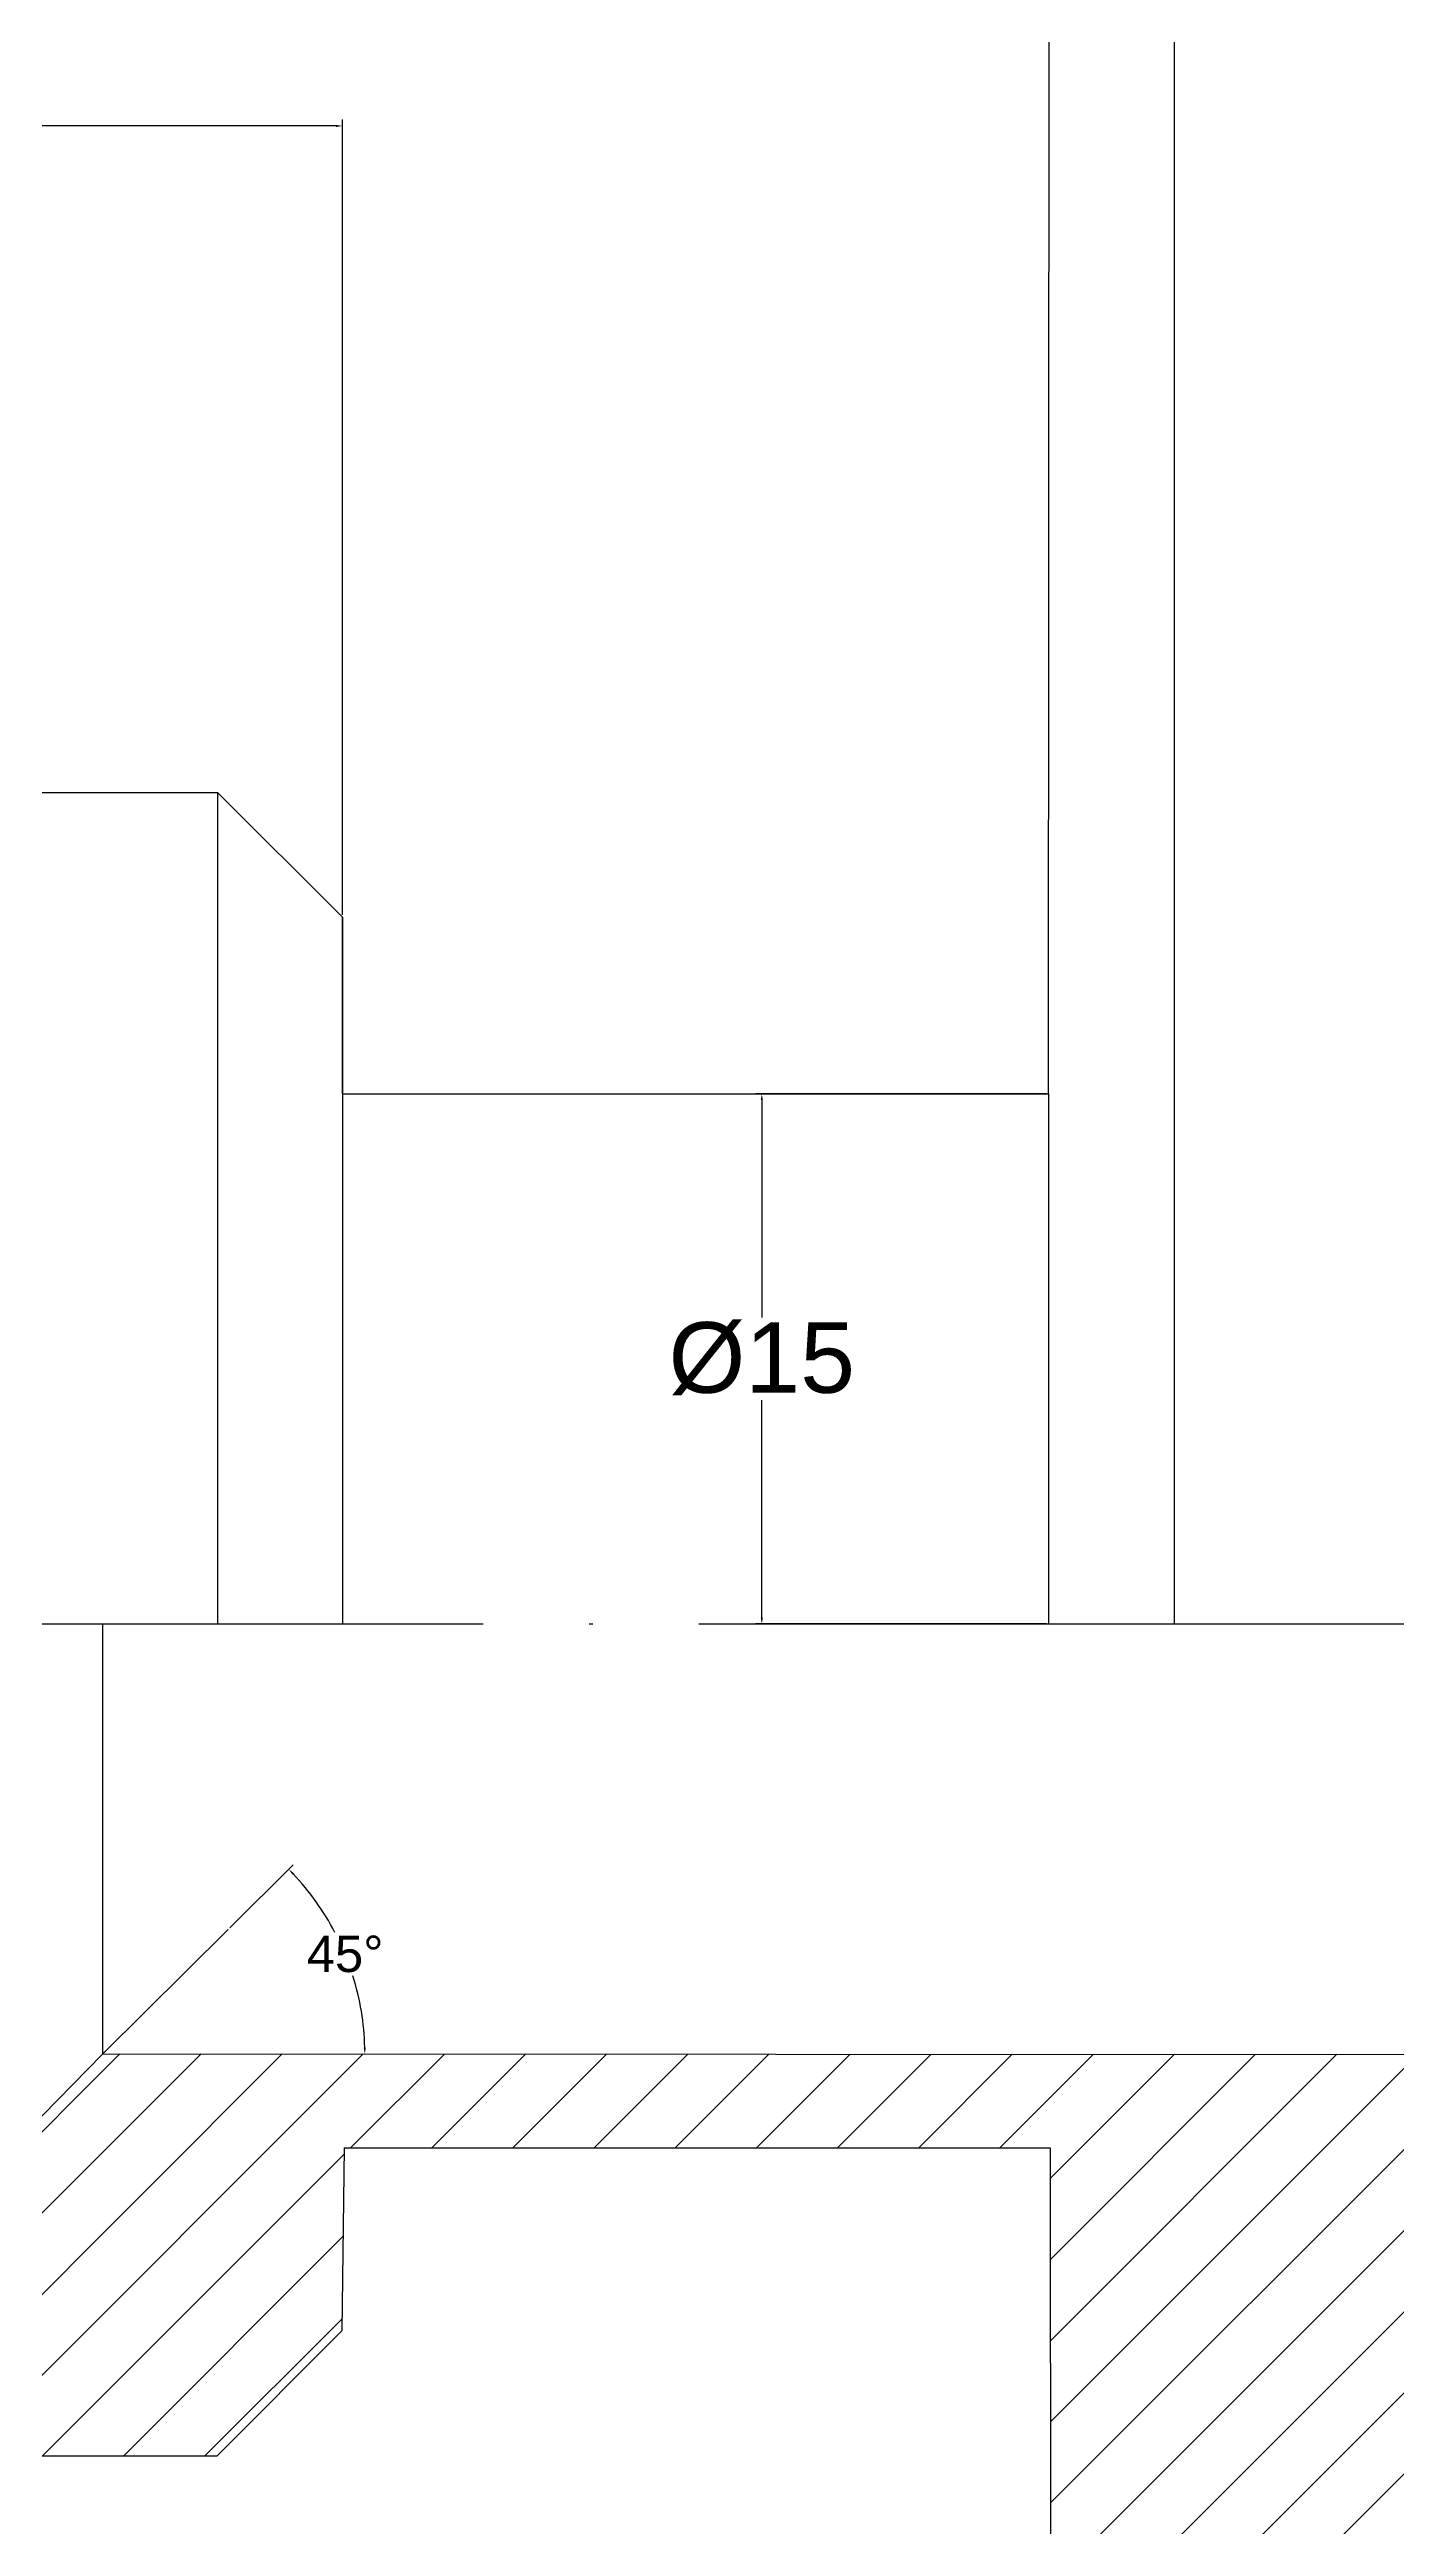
# Model space of a CAD drawing. Header units: inches. Extents: x 17 to 314, y 4 to 204.
# Drawn here: x 91.7 to 129.9, y 91.8 to 162 of the extents above; entities that cross this region are included whole.
import ezdxf

# ---------------------------------------------------------------- set-up
doc = ezdxf.new("R2010")
doc.units = ezdxf.units.IN
doc.header["$MEASUREMENT"] = 0
doc.linetypes.add('ACAD_ISO04W100', pattern=[30, 24, -3, 0, -3])
doc.styles.get("Standard").update_dxf_attribs({"font": 'arial.ttf'})
doc.dimstyles.get("Standard").update_dxf_attribs({"dimtxt": 0.18, "dimasz": 0.18, "dimexe": 0.18, "dimexo": 0.0625, "dimgap": 0.09, "dimtad": 0, "dimtih": 1, "dimtoh": 1, "dimdec": 4, "dimzin": 0, "dimdsep": 46, "dimtxsty": 'Standard', "dimcen": 0.09, "dimadec": 0, "dimazin": 0, "dimtfac": 1, "dimtdec": 4, "dimtofl": 0, "dimtmove": 0, "dimatfit": 3, "dimfxl": 1, "dimtolj": 1, "dimtzin": 0, "dimarcsym": 0})

# ---------------------------------------------------------------- blocks, each defined once
blk = doc.blocks.new('*D9')
at = {"color": 0, "linetype": 'ACAD_ISO04W100', "lineweight": -2, "transparency": 16777216}
blk.add_line((96.841, 108.788), (98.637, 110.574), dxfattribs=at)
for start, end in [(27.63664, 43.43177), (1.37007, 17.35599)]:
    blk.add_arc((93.25, 105.22), 7.415, start, end, dxfattribs=at)
at = {"color": 0, "linetype": 'ACAD_ISO04W100', "transparency": 16777216}
for points in [[(98.613, 110.297), (98.656, 110.338), (98.51, 110.447)], [(100.693, 105.397), (100.633, 105.397), (100.665, 105.217)]]:
    blk.add_solid(points, dxfattribs=at)
at = {"layer": 'Defpoints', "color": 0, "linetype": 'ACAD_ISO04W100', "transparency": 16777216}
for p in [(96.797, 108.744), (100.415, 107.13), (93.25, 105.22), (93.25, 105.22), (144.236, 105.201)]:
    blk.add_point(p, dxfattribs=at)
at = {"color": 0, "linetype": 'ACAD_ISO04W100', "transparency": 16777216, "insert": (100.106, 108.045), "char_height": 0.18, "attachment_point": 5}
blk.add_mtext('\\A1;{\\H5.72222x;45°}', dxfattribs=at)
blk = doc.blocks.new('*D11')
at = {"color": 0, "lineweight": -2, "transparency": 16777216}
for p, q in [((62.968, 137.498), (62.968, 191.607)), ((147.103, 137.538), (147.103, 191.607)), ((63.148, 191.427), (103.517, 191.427)), ((146.923, 191.427), (106.555, 191.427))]:
    blk.add_line(p, q, dxfattribs=at)
at = {"color": 0, "transparency": 16777216}
for points in [[(63.148, 191.457), (63.148, 191.397), (62.968, 191.427)], [(146.923, 191.457), (146.923, 191.397), (147.103, 191.427)]]:
    blk.add_solid(points, dxfattribs=at)
at = {"layer": 'Defpoints', "color": 0, "transparency": 16777216}
for p in [(147.103, 191.427), (62.968, 137.435), (147.103, 137.475)]:
    blk.add_point(p, dxfattribs=at)
at = {"color": 0, "transparency": 16777216, "insert": (105.036, 191.427), "char_height": 0.18, "attachment_point": 5}
blk.add_mtext('\\A1;{\\H11.11111x;90}', dxfattribs=at)
blk = doc.blocks.new('*D12')
at = {"color": 0, "lineweight": -2, "transparency": 16777216}
for p, q in [((62.968, 137.498), (62.968, 159.997)), ((100.029, 137.473), (100.029, 159.997)), ((63.148, 159.817), (79.939, 159.817)), ((99.849, 159.817), (83.058, 159.817))]:
    blk.add_line(p, q, dxfattribs=at)
at = {"color": 0, "transparency": 16777216}
for points in [[(63.148, 159.847), (63.148, 159.787), (62.968, 159.817)], [(99.849, 159.847), (99.849, 159.787), (100.029, 159.817)]]:
    blk.add_solid(points, dxfattribs=at)
at = {"layer": 'Defpoints', "color": 0, "transparency": 16777216}
for p in [(62.968, 159.817), (62.968, 137.435), (100.029, 137.41)]:
    blk.add_point(p, dxfattribs=at)
at = {"color": 0, "transparency": 16777216, "insert": (81.499, 159.817), "char_height": 0.18, "attachment_point": 5}
blk.add_mtext('\\A1;{\\H11.11111x;40}', dxfattribs=at)
blk = doc.blocks.new('*D17')
at = {"color": 0, "lineweight": -2, "transparency": 16777216}
for p, q in [((119.967, 132.41), (111.727, 132.41)), ((111.907, 132.23), (111.907, 126.07)), ((111.907, 117.575), (111.907, 123.736)), ((119.967, 117.395), (111.727, 117.395))]:
    blk.add_line(p, q, dxfattribs=at)
at = {"color": 0, "transparency": 16777216}
for points in [[(111.877, 132.23), (111.937, 132.23), (111.907, 132.41)], [(111.877, 117.575), (111.937, 117.575), (111.907, 117.395)]]:
    blk.add_solid(points, dxfattribs=at)
at = {"layer": 'Defpoints', "color": 0, "transparency": 16777216}
for p in [(120.029, 132.41), (111.907, 117.395), (120.029, 117.395)]:
    blk.add_point(p, dxfattribs=at)
at = {"color": 0, "transparency": 16777216, "insert": (111.907, 124.903), "char_height": 0.18, "attachment_point": 5}
blk.add_mtext('\\A1;{\\H11.11111x;%%C15}', dxfattribs=at)

msp = doc.modelspace()

# ---------------------------------------------------------------- hatches: boundary and pattern name
at = {"lineweight": 30, "transparency": 33554687}
h = msp.add_hatch(dxfattribs=at)
h.set_pattern_fill('ANSI31', color=256, scale=13)
h.paths.add_polyline_path([(147.11939, 103.42773), (145.358, 105.20175), (144.23582, 105.20122), (93.25024, 105.21978), (89.74491, 101.65429), (64.74491, 101.65429), (62.96849, 99.89523), (62.96849, 97.39523), (66.48095, 93.83677), (96.48095, 93.83677), (100.01452, 97.37427), (100.07671, 102.56017), (120.07671, 102.56017), (120.0857, 78.60578), (121.93409, 76.82281), (145.367, 76.75121), (147.13126, 78.49083)])

# ---------------------------------------------------------------- linework, layer by layer
at = {"lineweight": 30}
for p, q in [((123.58204, 170.9416), (123.58204, 117.39523)), ((120.0291, 132.41035), (120.04223, 167.41035)), ((66.49121, 140.94353), (96.49121, 140.94353)), ((96.49121, 140.94353), (100.0291, 137.41035)), ((96.49121, 140.94353), (96.49121, 117.39523)), ((100.0291, 132.41035), (100.0291, 137.41035)), ((100.0291, 137.41035), (100.0291, 132.41035)), ((100.0291, 132.41035), (120.0291, 132.41035)), ((100.0291, 132.41035), (100.0291, 117.39523)), ((93.25024, 105.21978), (93.25024, 117.39523)), ((89.74491, 101.65429), (93.25024, 105.21978)), ((93.25024, 105.21978), (144.23582, 105.20122)), ((100.07671, 102.56017), (100.01452, 97.37427)), ((100.07671, 102.56017), (120.07671, 102.56017)), ((120.07671, 102.56017), (120.08984, 67.56017)), ((96.48095, 93.83677), (100.01452, 97.37427)), ((66.48095, 93.83677), (96.48095, 93.83677))]:
    msp.add_line(p, q, dxfattribs=at)
at = {"linetype": 'ACAD_ISO04W100'}
msp.add_line((120.0291, 132.41035), (120.0291, 117.39523), dxfattribs=at)
at = {"color": 152, "linetype": 'ACAD_ISO04W100', "true_color": 0x2776bb}
msp.add_line((49.92078, 117.39523), (224.19236, 117.39523), dxfattribs=at)
at = {"color": 30, "linetype": 'ACAD_ISO04W100', "true_color": 0xf26722}
msp.add_line((93.25024, 105.21978), (96.79669, 108.74436), dxfattribs=at)

# ---------------------------------------------------------------- dimensions: what is measured, and where the dimension line sits
at = {"color": 30, "true_color": 0xf26722}
for base, p1, p2, text, picture, middle in [((147.10318, 191.42662), (62.96849, 137.43529), (147.10318, 137.47534), '{\\H11.11111x;90}', '*D11', (105.03583, 191.42662)), ((62.96849, 159.81692), (100.0291, 137.41035), (62.96849, 137.43529), '{\\H11.11111x;40}', '*D12', (81.49879, 159.81692))]:
    dim = msp.add_linear_dim(base=base, p1=p1, p2=p2, text=text, dimstyle='Standard', dxfattribs=at)
    dim.commit()
    dim.dimension.update_dxf_attribs({"geometry": picture, "text_midpoint": middle})
dim = msp.add_linear_dim(base=(111.90686, 117.39523), p1=(120.0291, 132.41035), p2=(120.0291, 117.39523), angle=90, text='{\\H11.11111x;%%C15}', dimstyle='Standard', dxfattribs=at)
dim.commit()
dim.dimension.update_dxf_attribs({"geometry": '*D17', "text_midpoint": (111.90686, 124.90279)})
at = {"color": 30, "linetype": 'ACAD_ISO04W100', "true_color": 0xf26722}
dim = msp.add_angular_dim_2l(base=(100.41487, 107.12976), line1=((93.25024, 105.21978), (144.23582, 105.20122)), line2=((93.25024, 105.21978), (96.79669, 108.74436)), text='{\\H5.72222x;<>}', dimstyle='Standard', dxfattribs=at)
dim.commit()
dim.dimension.update_dxf_attribs({"geometry": '*D9', "text_midpoint": (100.10556, 108.04547)})

doc.saveas('drawing.dxf')
